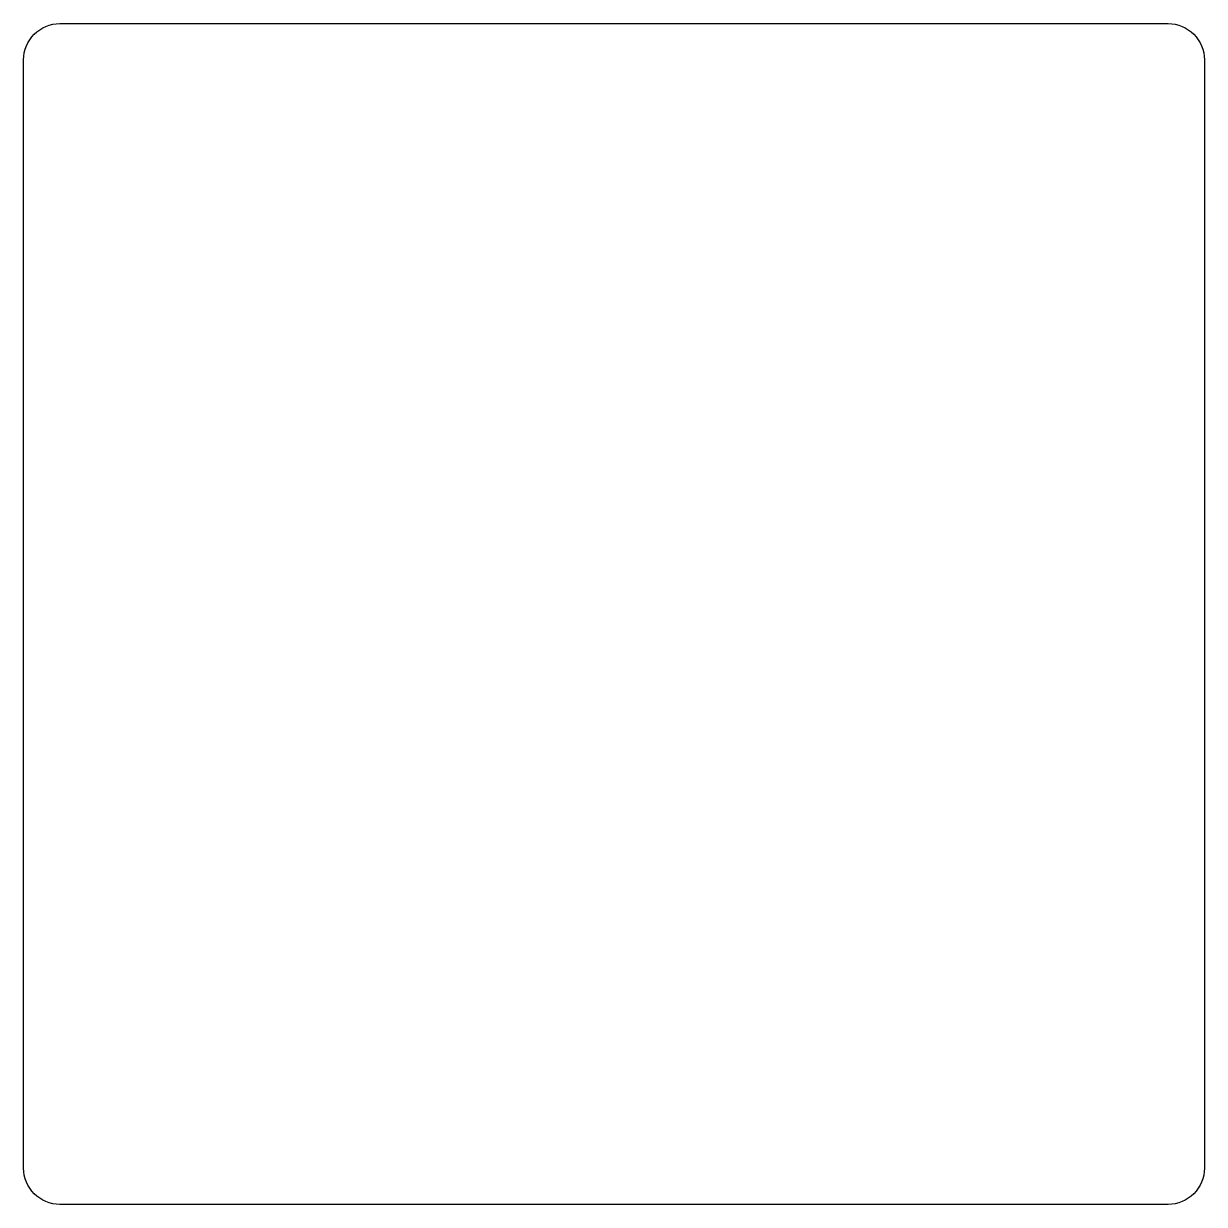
# Model space of a CAD drawing. Header units: millimetres. Extents: x 0 to 196, y -196 to 0.
import ezdxf

# ---------------------------------------------------------------- set-up
doc = ezdxf.new("R2010")
doc.units = ezdxf.units.MM
doc.layers.get('0').update_dxf_attribs({"linetype": 'CONTINUOUS'})

msp = doc.modelspace()

# ---------------------------------------------------------------- linework, layer by layer
msp.add_lwpolyline([(6, 0), (190, 0, -0.414214), (196, -6), (196, -190, -0.414214), (190, -196), (6, -196, -0.414214), (0, -190), (0, -6, -0.414214)], format="xyb", close=True)

doc.saveas('drawing.dxf')
